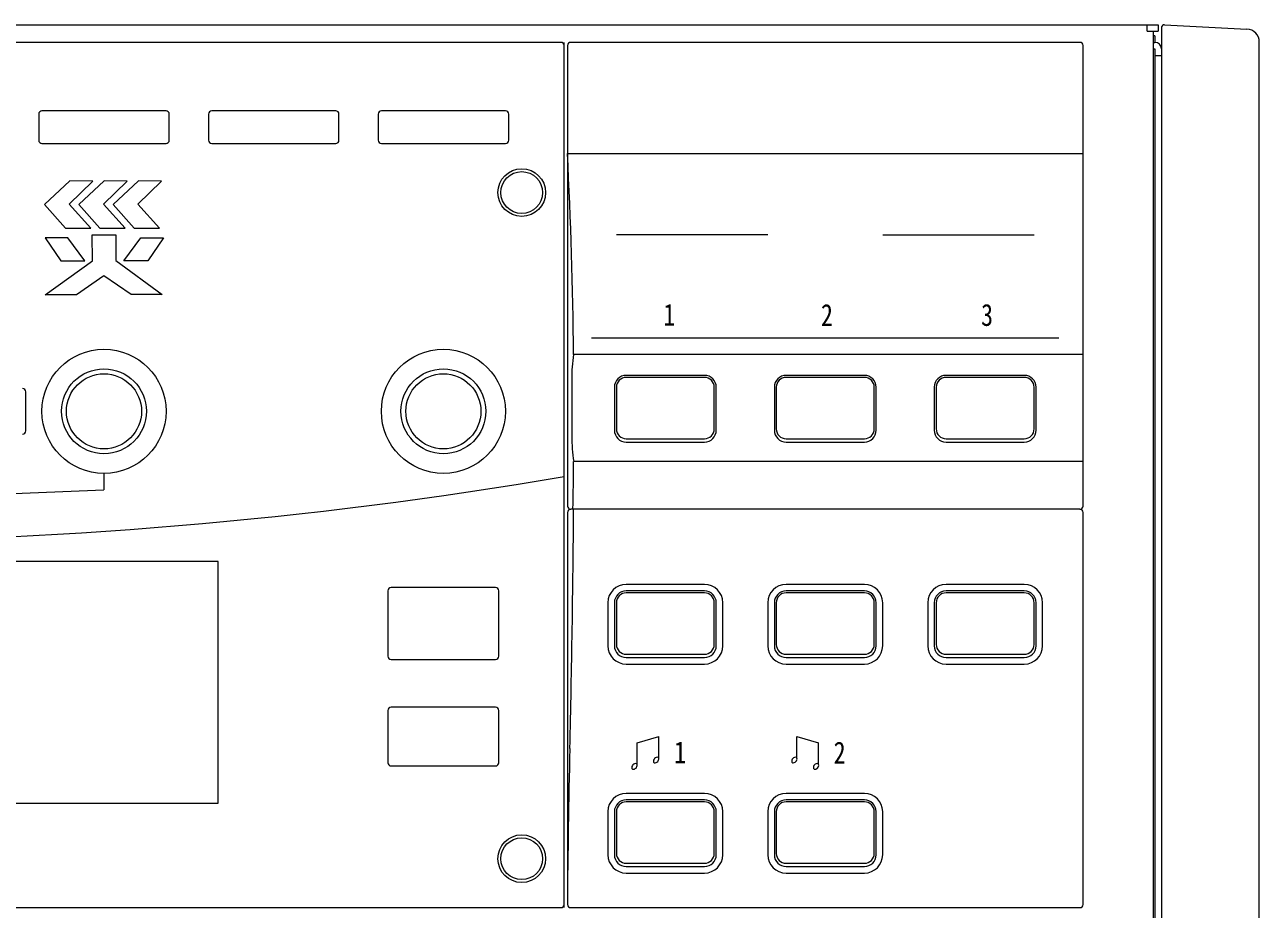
# Model space of a CAD drawing. Units: millimetres, scale not verified. Extents: x -811 to 811, y -280 to 280.
# Drawn here: x -364.03 to -345.12, y 201.35 to 214.89 of the extents above; entities that cross this region are included whole.
import ezdxf
from ezdxf.enums import TextEntityAlignment as Align

# ---------------------------------------------------------------- set-up
doc = ezdxf.new("R2010")
doc.units = ezdxf.units.MM
doc.header["$LTSCALE"] = 2
doc.layers.add('0-9_GAIKEI', color=4, linetype='Continuous', lineweight=9)
doc.styles.add('ＭＳ ゴシック', font='')
doc.styles.get('ＭＳ ゴシック').set_extended_font_data('MS Gothic')

msp = doc.modelspace()

# ---------------------------------------------------------------- linework, layer by layer
at = {"layer": '0-9_GAIKEI', "color": 7}
for p, q in [((-346.84, 214.791), (-346.84, 214.891)), ((-346.67, 214.891), (-346.67, 214.791)), ((-346.57, 214.891), (-345.309, 214.825)), ((-346.84, 214.791), (-346.67, 214.791)), ((-346.74, 192.951), (-346.74, 214.791)), ((-346.72, 214.721), (-346.74, 214.721)), ((-346.72, 214.721), (-346.72, 214.621)), ((-346.62, 214.841), (-346.62, 192.901)), ((-346.74, 214.621), (-346.72, 214.621)), ((-346.74, 214.521), (-346.72, 214.521)), ((-346.72, 214.521), (-346.72, 193.221)), ((-345.12, 193.116), (-345.12, 214.625)), ((-346.72, 214.421), (-346.62, 214.421))]:
    msp.add_line(p, q, dxfattribs=at)
at = {"layer": '0-9_GAIKEI'}
for p, q in [((-355.82, 214.621), (-379.42, 214.621)), ((-355.77, 201.371), (-355.77, 214.621)), ((-355.72, 214.571), (-355.72, 207.521)), ((-347.87, 214.621), (-355.67, 214.621)), ((-347.82, 207.521), (-347.82, 214.571)), ((-361.87, 213.571), (-363.77, 213.571)), ((-359.27, 213.571), (-361.17, 213.571)), ((-356.67, 213.571), (-358.57, 213.571)), ((-363.82, 213.521), (-363.82, 213.121)), ((-361.82, 213.121), (-361.82, 213.521)), ((-361.22, 213.521), (-361.22, 213.121)), ((-359.22, 213.121), (-359.22, 213.521)), ((-358.62, 213.521), (-358.62, 213.121)), ((-356.62, 213.121), (-356.62, 213.521)), ((-363.77, 213.071), (-361.87, 213.071)), ((-361.17, 213.071), (-359.27, 213.071)), ((-358.57, 213.071), (-356.67, 213.071)), ((-355.72, 212.921), (-347.82, 212.921)), ((-363.345, 212.498), (-363.732, 212.136)), ((-363.354, 212.142), (-362.992, 212.493)), ((-362.992, 212.493), (-363.345, 212.498)), ((-362.818, 212.498), (-363.205, 212.136)), ((-362.827, 212.142), (-362.465, 212.493)), ((-362.465, 212.493), (-362.818, 212.498)), ((-362.292, 212.498), (-362.679, 212.136)), ((-362.301, 212.142), (-361.938, 212.493)), ((-361.938, 212.493), (-362.292, 212.498)), ((-363.732, 212.136), (-363.412, 211.774)), ((-363.023, 211.774), (-363.354, 212.142)), ((-363.205, 212.136), (-362.885, 211.774)), ((-362.497, 211.774), (-362.827, 212.142)), ((-362.679, 212.136), (-362.359, 211.774)), ((-361.97, 211.774), (-362.301, 212.142)), ((-363.412, 211.774), (-363.023, 211.774)), ((-362.998, 211.275), (-363, 211.672)), ((-363, 211.672), (-362.64, 211.672)), ((-362.885, 211.774), (-362.497, 211.774)), ((-362.64, 211.672), (-362.64, 211.28)), ((-362.359, 211.774), (-361.97, 211.774)), ((-352.65, 211.671), (-354.97, 211.671)), ((-350.89, 211.671), (-348.57, 211.671)), ((-363.723, 211.628), (-363.482, 211.277)), ((-363.375, 211.628), (-363.723, 211.628)), ((-363.114, 211.276), (-363.375, 211.628)), ((-362.517, 211.276), (-362.257, 211.628)), ((-362.257, 211.628), (-361.909, 211.628)), ((-361.909, 211.628), (-362.15, 211.277)), ((-363.719, 210.757), (-362.998, 211.275)), ((-363.482, 211.277), (-363.114, 211.276)), ((-362.64, 211.28), (-361.93, 210.758)), ((-362.15, 211.277), (-362.517, 211.276)), ((-362.824, 211.044), (-363.239, 210.757)), ((-362.404, 210.758), (-362.824, 211.044)), ((-363.239, 210.757), (-363.719, 210.757)), ((-361.93, 210.758), (-362.404, 210.758)), ((-348.19, 210.091), (-355.35, 210.091)), ((-347.82, 209.841), (-355.624, 209.841)), ((-355.655, 209.464), (-355.655, 208.59)), ((-353.62, 209.521), (-354.82, 209.521)), ((-353.62, 209.491), (-354.82, 209.491)), ((-351.17, 209.521), (-352.37, 209.521)), ((-351.17, 209.491), (-352.37, 209.491)), ((-348.72, 209.521), (-349.92, 209.521)), ((-348.72, 209.491), (-349.92, 209.491)), ((-364.02, 208.671), (-364.02, 209.271)), ((-355, 209.341), (-355, 208.681)), ((-354.97, 209.341), (-354.97, 208.701)), ((-353.47, 208.701), (-353.47, 209.341)), ((-353.44, 208.681), (-353.44, 209.341)), ((-352.55, 209.341), (-352.55, 208.681)), ((-352.52, 209.341), (-352.52, 208.701)), ((-351.02, 208.701), (-351.02, 209.341)), ((-350.99, 208.681), (-350.99, 209.341)), ((-350.1, 209.341), (-350.1, 208.681)), ((-350.07, 209.341), (-350.07, 208.701)), ((-348.57, 208.701), (-348.57, 209.341)), ((-348.54, 208.681), (-348.54, 209.341)), ((-354.82, 208.551), (-353.62, 208.551)), ((-354.82, 208.501), (-353.62, 208.501)), ((-352.37, 208.551), (-351.17, 208.551)), ((-352.37, 208.501), (-351.17, 208.501)), ((-349.92, 208.551), (-348.72, 208.551)), ((-349.92, 208.501), (-348.72, 208.501)), ((-347.82, 208.201), (-355.624, 208.201)), ((-362.82, 208.021), (-362.82, 207.771)), ((-366.52, 207.621), (-362.82, 207.771)), ((-355.72, 207.421), (-355.72, 201.421)), ((-347.87, 207.471), (-355.67, 207.471)), ((-347.82, 201.421), (-347.82, 207.421)), ((-358.47, 206.221), (-358.47, 205.221)), ((-356.82, 206.271), (-358.42, 206.271)), ((-356.77, 205.221), (-356.77, 206.221)), ((-353.62, 206.321), (-354.82, 206.321)), ((-353.62, 206.221), (-354.82, 206.221)), ((-353.62, 206.191), (-354.82, 206.191)), ((-351.17, 206.321), (-352.37, 206.321)), ((-351.17, 206.221), (-352.37, 206.221)), ((-351.17, 206.191), (-352.37, 206.191)), ((-348.72, 206.321), (-349.92, 206.321)), ((-348.72, 206.221), (-349.92, 206.221)), ((-348.72, 206.191), (-349.92, 206.191)), ((-355.1, 206.041), (-355.1, 205.381)), ((-355, 206.041), (-355, 205.381)), ((-354.97, 206.041), (-354.97, 205.401)), ((-353.47, 205.401), (-353.47, 206.041)), ((-353.44, 205.381), (-353.44, 206.041)), ((-353.34, 205.381), (-353.34, 206.041)), ((-352.65, 206.041), (-352.65, 205.381)), ((-352.55, 206.041), (-352.55, 205.381)), ((-352.52, 206.041), (-352.52, 205.401)), ((-351.02, 205.401), (-351.02, 206.041)), ((-350.99, 205.381), (-350.99, 206.041)), ((-350.89, 205.381), (-350.89, 206.041)), ((-350.2, 206.041), (-350.2, 205.381)), ((-350.1, 206.041), (-350.1, 205.381)), ((-350.07, 206.041), (-350.07, 205.401)), ((-348.57, 205.401), (-348.57, 206.041)), ((-348.54, 205.381), (-348.54, 206.041)), ((-348.44, 205.381), (-348.44, 206.041)), ((-354.82, 205.251), (-353.62, 205.251)), ((-352.37, 205.251), (-351.17, 205.251)), ((-349.92, 205.251), (-348.72, 205.251)), ((-358.42, 205.171), (-356.82, 205.171)), ((-354.82, 205.201), (-353.62, 205.201)), ((-354.82, 205.101), (-353.62, 205.101)), ((-352.37, 205.201), (-351.17, 205.201)), ((-352.37, 205.101), (-351.17, 205.101)), ((-349.92, 205.201), (-348.72, 205.201)), ((-349.92, 205.101), (-348.72, 205.101)), ((-358.47, 204.391), (-358.47, 203.591)), ((-356.82, 204.441), (-358.42, 204.441)), ((-356.77, 203.591), (-356.77, 204.391)), ((-354.322, 203.662), (-354.322, 203.994)), ((-352.203, 203.662), (-352.203, 203.994)), ((-352.203, 203.994), (-351.872, 203.896)), ((-351.872, 203.565), (-351.872, 203.896)), ((-358.42, 203.541), (-356.82, 203.541)), ((-353.62, 203.121), (-354.82, 203.121)), ((-353.62, 203.021), (-354.82, 203.021)), ((-353.62, 202.991), (-354.82, 202.991)), ((-351.17, 203.121), (-352.37, 203.121)), ((-351.17, 203.021), (-352.37, 203.021)), ((-351.17, 202.991), (-352.37, 202.991)), ((-355.1, 202.841), (-355.1, 202.181)), ((-355, 202.841), (-355, 202.181)), ((-354.97, 202.841), (-354.97, 202.201)), ((-353.47, 202.201), (-353.47, 202.841)), ((-353.44, 202.181), (-353.44, 202.841)), ((-353.34, 202.181), (-353.34, 202.841)), ((-352.65, 202.841), (-352.65, 202.181)), ((-352.55, 202.841), (-352.55, 202.181)), ((-352.52, 202.841), (-352.52, 202.201)), ((-351.02, 202.201), (-351.02, 202.841)), ((-350.99, 202.181), (-350.99, 202.841)), ((-350.89, 202.181), (-350.89, 202.841)), ((-354.82, 202.051), (-353.62, 202.051)), ((-352.37, 202.051), (-351.17, 202.051)), ((-354.82, 202.001), (-353.62, 202.001)), ((-354.82, 201.901), (-353.62, 201.901)), ((-352.37, 202.001), (-351.17, 202.001)), ((-352.37, 201.901), (-351.17, 201.901)), ((-379.42, 201.371), (-355.82, 201.371)), ((-355.67, 201.371), (-347.87, 201.371))]:
    msp.add_line(p, q, dxfattribs=at)
at = {"layer": '0-9_GAIKEI', "color": 7}
msp.add_lwpolyline([(-388.52, 192.851), (-388.52, 214.891), (-346.67, 214.891)], dxfattribs=at)
at = {"layer": '0-9_GAIKEI'}
msp.add_lwpolyline([(-374.17, 202.971), (-361.07, 202.971), (-361.07, 206.671), (-374.17, 206.671)], close=True, dxfattribs=at)
msp.add_lwpolyline([(-354.653, 203.565), (-354.653, 203.896), (-354.322, 203.994)], dxfattribs=at)
for centre, radius in [((-356.42, 212.321), 0.365), ((-356.42, 212.321), 0.32), ((-362.82, 208.971), 0.95), ((-357.62, 208.971), 0.95), ((-362.82, 208.971), 0.65), ((-357.62, 208.971), 0.65), ((-362.82, 208.971), 0.575), ((-357.62, 208.971), 0.575), ((-356.42, 202.121), 0.365), ((-356.42, 202.121), 0.32)]:
    msp.add_circle(centre, radius, dxfattribs=at)
at = {"layer": '0-9_GAIKEI', "color": 7}
for centre, radius, start, end in [((-346.57, 214.841), 0.05, 90, 180), ((-345.32, 214.625), 0.2, 0, 87), ((-346.72, 214.521), 0.1, 0, 90)]:
    msp.add_arc(centre, radius, start, end, dxfattribs=at)
at = {"layer": '0-9_GAIKEI'}
for centre, radius, start, end in [((-355.82, 214.571), 0.05, 0, 90), ((-355.67, 214.571), 0.05, 90, 180), ((-347.87, 214.571), 0.05, 0, 90), ((-363.77, 213.521), 0.05, 90, 180), ((-361.87, 213.521), 0.05, 0, 90), ((-361.17, 213.521), 0.05, 90, 180), ((-359.27, 213.521), 0.05, 0, 90), ((-358.57, 213.521), 0.05, 90, 180), ((-356.67, 213.521), 0.05, 0, 90), ((-363.77, 213.121), 0.05, 180, 270), ((-361.87, 213.121), 0.05, 270, 0), ((-361.17, 213.121), 0.05, 180, 270), ((-359.27, 213.121), 0.05, 270, 0), ((-358.57, 213.121), 0.05, 180, 270), ((-356.67, 213.121), 0.05, 270, 0), ((-431.72, 209.021), 76.1, 0.61739, 2.9376), ((-353.308, 209.464), 2.347, 170.7589, 180), ((-354.82, 209.341), 0.18, 90, 180), ((-354.82, 209.341), 0.15, 90, 180), ((-353.62, 209.341), 0.18, 0, 90), ((-353.62, 209.341), 0.15, 0, 90), ((-352.37, 209.341), 0.18, 90, 180), ((-352.37, 209.341), 0.15, 90, 180), ((-351.17, 209.341), 0.18, 0, 90), ((-351.17, 209.341), 0.15, 0, 90), ((-349.92, 209.341), 0.18, 90, 180), ((-349.92, 209.341), 0.15, 90, 180), ((-348.72, 209.341), 0.18, 0, 90), ((-348.72, 209.341), 0.15, 0, 90), ((-364.07, 209.271), 0.05, 0, 90), ((-364.07, 208.671), 0.05, 270, 0), ((-354.82, 208.681), 0.18, 180, 270), ((-354.82, 208.701), 0.15, 180, 270), ((-353.62, 208.701), 0.15, 270, 0), ((-353.62, 208.681), 0.18, 270, 0), ((-352.37, 208.681), 0.18, 180, 270), ((-352.37, 208.701), 0.15, 180, 270), ((-351.17, 208.701), 0.15, 270, 0), ((-351.17, 208.681), 0.18, 270, 0), ((-349.92, 208.681), 0.18, 180, 270), ((-349.92, 208.701), 0.15, 180, 270), ((-348.72, 208.701), 0.15, 270, 0), ((-348.72, 208.681), 0.18, 270, 0), ((-353.154, 208.59), 2.5, 180.0003, 188.9529), ((-431.72, 209.021), 76.1, 358.83292, 359.38261), ((-367.62, 277.682), 70.711, 260.35268, 279.64732), ((-355.67, 207.521), 0.05, 180, 270), ((-347.87, 207.521), 0.05, 270, 0), ((-355.67, 207.421), 0.05, 90, 180), ((-568.617, 208.997), 212.997, 358.60361, 359.58949), ((-347.87, 207.421), 0.05, 0, 90), ((-358.42, 206.221), 0.05, 90, 180), ((-356.82, 206.221), 0.05, 0, 90), ((-354.82, 206.041), 0.28, 90, 180), ((-354.82, 206.041), 0.18, 90, 180), ((-354.82, 206.041), 0.15, 90, 180), ((-353.62, 206.041), 0.28, 0, 90), ((-353.62, 206.041), 0.18, 0, 90), ((-353.62, 206.041), 0.15, 0, 90), ((-352.37, 206.041), 0.28, 90, 180), ((-352.37, 206.041), 0.18, 90, 180), ((-352.37, 206.041), 0.15, 90, 180), ((-351.17, 206.041), 0.28, 0, 90), ((-351.17, 206.041), 0.18, 0, 90), ((-351.17, 206.041), 0.15, 0, 90), ((-349.92, 206.041), 0.28, 90, 180), ((-349.92, 206.041), 0.18, 90, 180), ((-349.92, 206.041), 0.15, 90, 180), ((-348.72, 206.041), 0.28, 0, 90), ((-348.72, 206.041), 0.18, 0, 90), ((-348.72, 206.041), 0.15, 0, 90), ((-354.82, 205.381), 0.28, 180, 270), ((-354.82, 205.381), 0.18, 180, 270), ((-354.82, 205.401), 0.15, 180, 270), ((-353.62, 205.401), 0.15, 270, 0), ((-353.62, 205.381), 0.18, 270, 0), ((-353.62, 205.381), 0.28, 270, 360), ((-352.37, 205.381), 0.28, 180, 270), ((-352.37, 205.381), 0.18, 180, 270), ((-352.37, 205.401), 0.15, 180, 270), ((-351.17, 205.401), 0.15, 270, 0), ((-351.17, 205.381), 0.18, 270, 0), ((-351.17, 205.381), 0.28, 270, 360), ((-349.92, 205.381), 0.28, 180, 270), ((-349.92, 205.381), 0.18, 180, 270), ((-349.92, 205.401), 0.15, 180, 270), ((-348.72, 205.401), 0.15, 270, 0), ((-348.72, 205.381), 0.18, 270, 0), ((-348.72, 205.381), 0.28, 270, 0), ((-358.42, 205.221), 0.05, 180, 270), ((-356.82, 205.221), 0.05, 270, 0), ((-358.42, 204.391), 0.05, 90, 180), ((-356.82, 204.391), 0.05, 0, 90), ((-182.359, 199.955), 173.368, 178.72712, 179.51559), ((-358.42, 203.591), 0.05, 180, 270), ((-356.82, 203.591), 0.05, 270, 0), ((-354.674, 203.517), 0.059, 77.1024, 193.8209), ((-354.711, 203.55), 0.0588, 256.9873, 14.0943), ((-354.667, 203.562), 0.0141, 5.9976, 61.5062), ((-354.342, 203.615), 0.059, 77.1024, 193.8209), ((-354.386, 203.603), 0.0141, 190.0183, 243.0821), ((-354.379, 203.648), 0.0588, 256.9873, 14.0943), ((-354.336, 203.66), 0.0141, 5.9976, 61.5062), ((-352.224, 203.615), 0.059, 77.1024, 193.8209), ((-352.267, 203.603), 0.0141, 190.0183, 243.0821), ((-352.261, 203.648), 0.0588, 256.9873, 14.0943), ((-352.217, 203.66), 0.0141, 5.9976, 61.5062), ((-351.892, 203.517), 0.059, 77.1024, 193.8209), ((-351.929, 203.55), 0.0588, 256.9873, 14.0943), ((-351.886, 203.562), 0.0141, 5.9976, 61.5062), ((-354.717, 203.506), 0.0141, 190.0183, 243.0821), ((-351.936, 203.506), 0.0141, 190.0183, 243.0821), ((-354.82, 202.841), 0.28, 90, 180), ((-354.82, 202.841), 0.18, 90, 180), ((-354.82, 202.841), 0.15, 90, 180), ((-353.62, 202.841), 0.28, 0, 90), ((-353.62, 202.841), 0.18, 0, 90), ((-353.62, 202.841), 0.15, 0, 90), ((-352.37, 202.841), 0.28, 90, 180), ((-352.37, 202.841), 0.18, 90, 180), ((-352.37, 202.841), 0.15, 90, 180), ((-351.17, 202.841), 0.28, 0, 90), ((-351.17, 202.841), 0.18, 0, 90), ((-351.17, 202.841), 0.15, 0, 90), ((-354.82, 202.181), 0.28, 180, 270), ((-354.82, 202.181), 0.18, 180, 270), ((-354.82, 202.201), 0.15, 180, 270), ((-353.62, 202.201), 0.15, 270, 0), ((-353.62, 202.181), 0.18, 270, 0), ((-353.62, 202.181), 0.28, 270, 0), ((-352.37, 202.181), 0.28, 180, 270), ((-352.37, 202.181), 0.18, 180, 270), ((-352.37, 202.201), 0.15, 180, 270), ((-351.17, 202.201), 0.15, 270, 0), ((-351.17, 202.181), 0.18, 270, 0), ((-351.17, 202.181), 0.28, 270, 0), ((-355.82, 201.421), 0.05, 270, 0), ((-355.67, 201.421), 0.05, 180, 270), ((-347.87, 201.421), 0.05, 270, 0)]:
    msp.add_arc(centre, radius, start, end, dxfattribs=at)

# ---------------------------------------------------------------- texts
at = {"layer": '0-9_GAIKEI', "style": 'ＭＳ ゴシック', "width": 0.8}
for s, p in [('1', (-354.251, 210.181)), ('2', (-351.836, 210.176)), ('3', (-349.383, 210.178)), ('1', (-354.085, 203.481)), ('2', (-351.641, 203.476))]:
    msp.add_text(s, height=0.337, dxfattribs=at).set_placement(p, align=Align.BOTTOM_LEFT)

doc.saveas('drawing.dxf')
